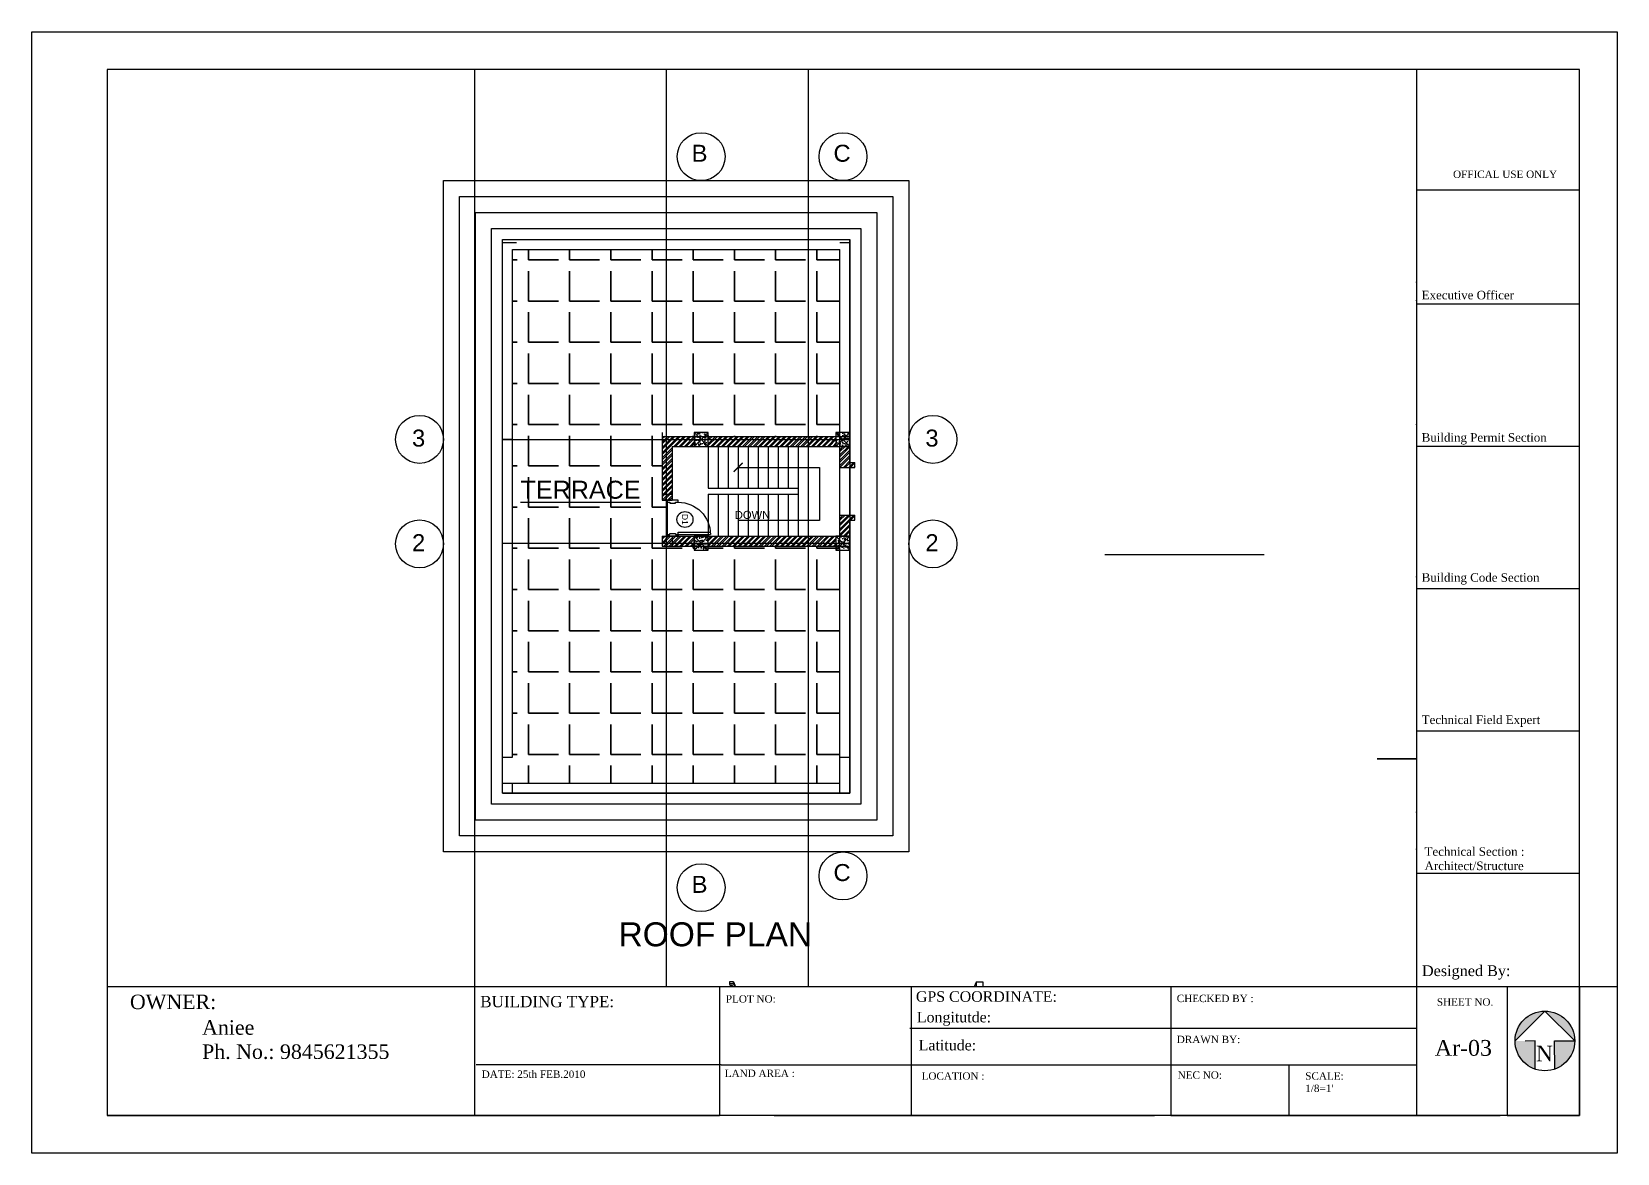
# Paper-space layout '04' of a CAD drawing. Header units: inches. Extents: x 0.1 to 16.5, y 0 to 11.7.
# The model-space entities are those that its viewports show. They can reach past a viewport. Long polylines and large blocks are cut down to what shows.
import ezdxf

# ---------------------------------------------------------------- set-up
doc = ezdxf.new("R2010")
doc.units = ezdxf.units.IN
doc.header["$MEASUREMENT"] = 0
doc.linetypes.add('HIDDEN', pattern=[0.375, 0.25, -0.125])
for name, color, linetype in [('BORDER', 202, 'Continuous'), ('centerline', 92, 'HIDDEN'), ('column', 210, 'Continuous'), ('DIMENSION', 132, 'Continuous'), ('door and window', 145, 'Continuous'), ('for section', 12, 'Continuous'), ('SectionCutEdges', 7, 'Continuous'), ('walls', 50, 'Continuous')]:
    doc.layers.add(name, color=color, linetype=linetype)
for name, color, linetype, lineweight in [('HATCH', 30, 'Continuous', 30), ('SHEET', 7, 'Continuous', 5), ('text', 222, 'Continuous', 9)]:
    doc.layers.add(name, color=color, linetype=linetype, lineweight=lineweight)
doc.styles.get("Standard").update_dxf_attribs({"font": 'arial.ttf'})
doc.dimstyles.new('SITEE', dxfattribs={"dimtxt": 4, "dimasz": 4, "dimexe": 0.18, "dimexo": 0.0625, "dimgap": 0.09, "dimtad": 1, "dimdec": 0, "dimzin": 0, "dimdsep": 46, "dimlunit": 4, "dimtxsty": 'Standard', "dimblk": 'ARCHTICK', "dimcen": 0.09, "dimse1": 1, "dimse2": 1, "dimclrd": 256, "dimclre": 256, "dimclrt": 256, "dimadec": 0, "dimazin": 0, "dimtfac": 1, "dimtdec": 0, "dimtofl": 0, "dimtmove": 0, "dimatfit": 3, "dimldrblk": 'ARCHTICK', "dimfxl": 1, "dimtolj": 1, "dimtzin": 0, "dimlwd": -1, "dimlwe": -1, "dimarcsym": 0})

# ---------------------------------------------------------------- blocks, each defined once
blk = doc.blocks.new('column')
at = {"true_color": 0xd19cc7}
h = blk.add_hatch(dxfattribs=at)
h.set_pattern_fill('AR-CONC', color=9)
h.set_pattern_definition([(50, (0, 0), (7.172602, -0.627521), [0.75, -8.25]), (355, (0, 0), (-1.387513, 7.52192), [0.6, -6.6]), (100.45144, (0.598, -0.052), (5.78509, 6.8944), [0.6374, -7.01142]), (46.1842, (0, 2), (10.672413, -1.65519), [1.125, -12.375]), (96.6356, (0.889, 1.862), (9.34662, 9.74119), [0.9561, -10.51714]), (351.1842, (0, 2), (9.34662, 9.74119), [0.9, -9.9]), (21, (1, 1.5), (5.96907, -4.02619), [0.75, -8.25]), (326, (1, 1.5), (2.433153, 7.2515), [0.6, -6.6]), (71.45144, (1.4974, 1.1645), (8.402224, 3.22531), [0.6374, -7.01142]), (37.5, (0, 0), (0.1215986, 3.3289385), [0, -6.52, 0, -6.7, 0, -6.625]), (7.5, (0, 0), (2.630695, 3.944117), [0, -3.82, 0, -6.37, 0, -2.525]), (327.5, (-2.23, 0), (5.3382244, -0.2255487), [0, -2.5, 0, -7.8, 0, -10.35]), (317.5, (-3.23, 0), (5.831862, 1.00105), [0, -3.25, 0, -5.18, 0, -7.35])])
h.paths.add_polyline_path([(1221.4, 510.5), (1207.4, 510.5), (1214.4, 503.5)])
h.paths.add_polyline_path([(1214.4, 503.5), (1207.4, 510.5), (1207.4, 496.5)])
h.paths.add_polyline_path([(1214.4, 503.5), (1207.4, 496.5), (1221.4, 496.5)])
h.paths.add_polyline_path([(1221.4, 510.5), (1214.4, 503.5), (1221.4, 496.5)])
at = {"layer": 'column'}
for p, q in [((1207.4, 510.5), (1221.4, 496.5)), ((1221.4, 510.5), (1207.4, 496.5))]:
    blk.add_line(p, q, dxfattribs=at)
blk.add_lwpolyline([(1207.4, 496.5), (1221.4, 496.5), (1221.4, 510.5), (1207.4, 510.5)], close=True, dxfattribs=at)
blk = doc.blocks.new('A$C77243991')
blk.add_line((75, 200), (75, 779))
blk.add_lwpolyline([(35, 200), (35, 780, -0.449922)], format="xyb")
for points in [[(0, 200), (0, 0), (35, 0), (35, 50), (50, 50), (50, 150), (35, 150), (35, 200)], [(650, 200), (650, 0), (615, 0), (615, 50), (600, 50), (600, 150), (615, 150), (615, 200)]]:
    blk.add_lwpolyline(points, close=True)
blk.add_lwpolyline([(35, 200), (75, 200)])
blk.add_arc((35, 200), 580, 0, 90)
blk = doc.blocks.new('_ArchTick')
at = {"color": 0, "linetype": 'ByBlock', "const_width": 0.15}
blk.add_lwpolyline([(-0.5, -0.5), (0.5, 0.5)], dxfattribs=at)

msp = doc.modelspace()

# ---------------------------------------------------------------- hatches: boundary and pattern name
at = {"layer": 'HATCH', "ltscale": 30, "true_color": 0xd19cc7}
h = msp.add_hatch(dxfattribs=at)
h.set_pattern_fill('ANGLE', color=9, scale=150)
h.set_pattern_definition([(0, (0, 0), (0, 41.25), [30, -11.25]), (90, (0, 0), (-41.25, 3e-15), [30, -11.25])])
h.paths.add_polyline_path([(2441.7, 369.3), (2434.7, 369.3), (2434.7, 373.3), (2402.7, 373.3), (2402.7, 376.3), (2252.7, 376.3), (2252.7, 162.3), (2249.7, 162.3), (2249.7, 136.3), (2441.7, 136.3)])
h.paths.add_polyline_path([(2580.7, 369.3), (2576.7, 369.3), (2576.7, 373.3), (2448.7, 373.3), (2448.7, 369.3), (2441.7, 369.3), (2441.7, 136.3), (2580.7, 136.3)])
h.paths.add_polyline_path([(2402.7, 480.3), (2252.7, 480.3), (2252.7, 376.3), (2402.7, 376.3), (2402.7, 383.3), (2407.7, 383.3), (2407.7, 385.3), (2407.7, 419.3), (2402.7, 419.3)])
h.paths.add_polyline_path([(2441.7, 670.3), (2252.7, 670.3), (2252.7, 480.3), (2402.7, 480.3), (2402.7, 483.3), (2434.7, 483.3), (2434.7, 487.3), (2441.7, 487.3)])
h.paths.add_polyline_path([(2580.7, 670.3), (2441.7, 670.3), (2441.7, 487.3), (2448.7, 487.3), (2448.7, 483.3), (2576.7, 483.3), (2576.7, 487.3), (2580.7, 487.3)])
h.paths.add_polyline_path([(2255.9, 410.8), (2385, 410.8), (2385, 447.9), (2255.9, 447.9)], flags=24)
h = msp.add_hatch(dxfattribs=at)
h.set_pattern_fill('ANSI32', color=9, scale=10)
h.paths.add_polyline_path([(2590.7, 473.3), (2583.7, 473.3), (2583.7, 452.3), (2595.7, 452.3), (2595.7, 457.3), (2590.7, 457.3)])
h.paths.add_polyline_path([(2583.7, 473.3), (2580.7, 473.3), (2580.7, 452.3), (2583.7, 452.3)])
h.paths.add_polyline_path([(2590.7, 399.3), (2595.7, 399.3), (2595.7, 404.3), (2583.7, 404.3), (2583.7, 383.3), (2590.7, 383.3)])
h.paths.add_polyline_path([(2583.7, 404.3), (2580.7, 404.3), (2580.7, 383.3), (2583.7, 383.3)])
h.paths.add_polyline_path([(2576.7, 383.3), (2448.7, 383.3), (2448.7, 376.3), (2576.7, 376.3)])
h.paths.add_polyline_path([(2576.7, 376.3), (2448.7, 376.3), (2448.7, 373.3), (2576.7, 373.3)])
h.paths.add_polyline_path([(2434.7, 383.3), (2412.7, 383.3), (2412.7, 376.3), (2434.7, 376.3)])
h.paths.add_polyline_path([(2434.7, 376.3), (2412.7, 376.3), (2412.7, 373.3), (2434.7, 373.3)])
h.paths.add_polyline_path([(2412.7, 383.3), (2407.7, 383.3), (2402.7, 383.3), (2402.7, 376.3), (2412.7, 376.3)])
h.paths.add_polyline_path([(2412.7, 376.3), (2402.7, 376.3), (2402.7, 373.3), (2412.7, 373.3)])
h.paths.add_polyline_path([(2576.7, 480.3), (2448.7, 480.3), (2448.7, 473.3), (2576.7, 473.3)])
h.paths.add_polyline_path([(2576.7, 483.3), (2448.7, 483.3), (2448.7, 480.3), (2576.7, 480.3)])
h.paths.add_polyline_path([(2434.7, 480.3), (2402.7, 480.3), (2402.7, 425.3), (2412.7, 425.3), (2412.7, 473.3), (2434.7, 473.3)])
h.paths.add_polyline_path([(2434.7, 483.3), (2402.7, 483.3), (2402.7, 480.3), (2434.7, 480.3)])
h.paths.add_polyline_path([(2412.7, 425.3), (2402.7, 425.3), (2402.7, 419.3), (2412.7, 419.3)])

# ---------------------------------------------------------------- linework, layer by layer
for p, q in [((2474.1, -62.7), (2482.9, -84.2)), ((2717.1, -62.9), (2708.1, -83.9)), ((2470, -64.7), (2471.8, -69)), ((2471.8, -66.4), (2471.8, -66.5)), ((2471.8, -66.4), (2471.8, -66.4)), ((2471.9, -66.4), (2471.8, -66.4)), ((2471.8, -66.5), (2471.9, -66.6)), ((2471.8, -66.5), (2471.8, -66.5)), ((2471.8, -118.5), (2471.8, -66.5)), ((2471.8, -69.1), (2471.9, -69.4)), ((2472.1, -66.3), (2471.9, -66.4)), ((2471.9, -66.6), (2471.9, -66.6)), ((2472.2, -66.3), (2472.1, -66.3)), ((2472.1, -66.6), (2472.2, -66.6)), ((2472.1, -69.7), (2472.2, -70.1)), ((2472.4, -66.3), (2472.2, -66.3)), ((2472.2, -66.6), (2472.2, -66.6)), ((2472.6, -66.3), (2472.4, -66.3)), ((2472.8, -66.3), (2472.6, -66.3)), ((2472.9, -66.4), (2472.8, -66.3)), ((2473, -66.4), (2472.9, -66.4)), ((2472.9, -66.6), (2473, -66.6)), ((2473, -68.2), (2472.9, -68.2)), ((2472.9, -68.5), (2473, -68.5)), ((2472.9, -71.7), (2473.1, -72.2)), ((2473.1, -66.4), (2473, -66.4)), ((2473, -66.6), (2473.1, -66.6)), ((2473.1, -68.2), (2473, -68.2)), ((2473, -68.5), (2473.1, -68.5)), ((2473.2, -66.5), (2473.1, -66.4)), ((2473.1, -66.6), (2473.1, -66.5)), ((2473.2, -118.5), (2473.2, -66.5)), ((2473.2, -68.2), (2473.2, -68.2)), ((2473.4, -68.2), (2473.2, -68.2)), ((2473.2, -68.5), (2473.2, -68.5)), ((2473.2, -72.3), (2473.2, -72.3)), ((2473.5, -68.2), (2473.4, -68.2)), ((2473.4, -68.5), (2473.5, -68.5)), ((2473.4, -70.1), (2473.4, -70.2)), ((2473.5, -70.1), (2473.4, -70.1)), ((2473.4, -70.2), (2473.4, -70.3)), ((2473.4, -70.3), (2473.5, -70.3)), ((2473.4, -72.8), (2473.5, -73.2)), ((2473.7, -68.3), (2473.5, -68.2)), ((2473.5, -68.5), (2473.5, -68.5)), ((2473.5, -70.1), (2473.5, -70.1)), ((2473.5, -70.3), (2473.5, -70.3)), ((2473.8, -68.3), (2473.7, -68.3)), ((2473.9, -68.3), (2473.8, -68.3)), ((2473.8, -68.5), (2473.9, -68.4)), ((2474, -70.1), (2473.8, -70.1)), ((2473.8, -70.4), (2473.9, -70.4)), ((2473.8, -73.8), (2474, -74.2)), ((2473.9, -68.4), (2473.9, -68.3)), ((2473.9, -68.4), (2473.9, -68.4)), ((2473.9, -68.4), (2473.9, -68.4)), ((2473.9, -118.5), (2473.9, -68.4)), ((2473.9, -70.4), (2474, -70.4)), ((2474.1, -70.1), (2474, -70.1)), ((2474.1, -64.7), (2482.9, -86.1)), ((2474.3, -70.1), (2474.1, -70.1)), ((2474.5, -70.1), (2474.3, -70.1)), ((2474.3, -70.4), (2474.4, -70.4)), ((2474.4, -71.9), (2474.3, -71.9)), ((2474.3, -72.2), (2474.4, -72.2)), ((2474.4, -70.4), (2474.5, -70.3)), ((2474.5, -71.9), (2474.4, -71.9)), ((2474.4, -72.2), (2474.5, -72.2)), ((2474.6, -70.1), (2474.5, -70.1)), ((2474.7, -70.2), (2474.6, -70.1)), ((2474.6, -70.3), (2474.7, -70.3)), ((2474.6, -70.3), (2474.6, -70.3)), ((2474.7, -71.9), (2474.6, -71.9)), ((2474.6, -72.2), (2474.7, -72.2)), ((2474.7, -70.2), (2474.7, -70.2)), ((2474.7, -119.6), (2474.7, -70.2)), ((2474.7, -71.9), (2474.7, -71.9)), ((2474.9, -71.9), (2474.7, -71.9)), ((2474.7, -72.2), (2474.8, -72.2)), ((2474.8, -72.2), (2474.9, -72.2)), ((2475.1, -71.9), (2474.9, -71.9)), ((2474.9, -73.8), (2474.9, -73.9)), ((2474.9, -73.8), (2474.9, -73.8)), ((2474.9, -73.9), (2474.9, -73.9)), ((2474.9, -119.9), (2474.9, -73.9)), ((2475.2, -71.9), (2475.1, -71.9)), ((2475.3, -72), (2475.2, -71.9)), ((2475.2, -72.2), (2475.3, -72.2)), ((2475.3, -73.7), (2475.2, -73.7)), ((2475.2, -74), (2475.3, -74)), ((2475.4, -72), (2475.3, -72)), ((2475.3, -72.2), (2475.3, -72.2)), ((2475.3, -73.7), (2475.3, -73.7)), ((2475.3, -74), (2475.3, -74)), ((2475.5, -72.1), (2475.4, -72)), ((2475.4, -72.1), (2475.5, -72.1)), ((2475.5, -73.7), (2475.4, -73.7)), ((2475.4, -74), (2475.4, -74)), ((2475.4, -74), (2475.5, -74)), ((2475.5, -72.1), (2475.5, -72.1)), ((2475.5, -120.6), (2475.5, -72.1)), ((2475.7, -73.7), (2475.5, -73.7)), ((2475.8, -73.7), (2475.7, -73.7)), ((2475.7, -74), (2475.8, -74)), ((2476, -73.8), (2475.8, -73.7)), ((2475.8, -74), (2475.8, -74)), ((2476.1, -73.8), (2476, -73.8)), ((2476.2, -73.8), (2476.1, -73.8)), ((2476.1, -74), (2476.2, -73.9)), ((2476.2, -73.9), (2476.2, -73.8)), ((2476.2, -73.9), (2476.2, -73.9)), ((2476.2, -73.9), (2476.2, -73.9)), ((2476.2, -120.6), (2476.2, -73.9))]:
    msp.add_line(p, q)
at = {"layer": 'centerline', "ltscale": 30}
for p, q in [((2406.8, 1007.6), (2406.8, -645.2)), ((2548.8, 1007.6), (2548.8, -645.2)), ((2214.8, 959.6), (2214.8, -460.6)), ((2242.7, 677.3), (2256.7, 677.3)), ((2580.7, 677.3), (2590.7, 677.3)), ((2242.7, 480.3), (2590.7, 480.3)), ((2402.7, 487.3), (2402.7, 473.3)), ((2434.7, 487.3), (2434.7, 473.3)), ((2242.7, 376.3), (2590.7, 376.3))]:
    msp.add_line(p, q, dxfattribs=at)
at = {"layer": 'DEFPOINTS', "ltscale": 30}
for points in [[(2183.7, 739.3), (2649.7, 739.3), (2649.7, 67.3), (2183.7, 67.3)], [(2199.7, 723.3), (2633.7, 723.3), (2633.7, 83.3), (2199.7, 83.3)], [(2215.7, 707.3), (2617.7, 707.3), (2617.7, 99.3), (2215.7, 99.3)], [(2231.7, 691.3), (2601.7, 691.3), (2601.7, 115.3), (2231.7, 115.3)], [(2242.7, 680.3), (2590.7, 680.3), (2590.7, 126.3), (2242.7, 126.3)]]:
    msp.add_lwpolyline(points, close=True, dxfattribs=at)
at = {"layer": 'DIMENSION', "ltscale": 25}
for centre, radius in [((2441.7, 763.3), 24), ((2583.7, 763.3), 24), ((2159.7, 480.3), 24), ((2673.7, 480.3), 24), ((2159.7, 375.7), 24), ((2425.5, 400.1), 8), ((2673.7, 375.7), 24), ((2583.7, 43.3), 24), ((2441.7, 31.6), 24)]:
    msp.add_circle(centre, radius, dxfattribs=at)
at = {"layer": 'door and window', "ltscale": 30}
msp.add_line((2407.7, 419.3), (2407.7, 383.3), dxfattribs=at)
at = {"layer": 'for section', "ltscale": 30}
msp.add_line((2846, 365), (3005.5, 365), dxfattribs=at)
at = {"layer": 'HATCH', "ltscale": 30}
msp.add_line((3225.1, 160.7), (3118.7, 160.7), dxfattribs=at)
at = {"layer": 'SectionCutEdges'}
for p, q in [((2470, -62.7), (2470, -64.7)), ((2474.1, -62.7), (2470, -62.7)), ((2474.1, -64.7), (2474.1, -62.7)), ((2724, -62.9), (2717.1, -62.9)), ((2717.1, -62.9), (2717.1, -120.6)), ((2724, -120.6), (2724, -62.9)), ((2474.1, -64.7), (2470, -64.7))]:
    msp.add_line(p, q, dxfattribs=at)
at = {"layer": 'walls', "ltscale": 30}
for p, q in [((2242.7, 162.3), (2242.7, 680.3)), ((2242.7, 680.3), (2590.7, 680.3)), ((2252.7, 162.3), (2252.7, 670.3)), ((2252.7, 670.3), (2580.7, 670.3)), ((2402.7, 680.3), (2590.7, 680.3)), ((2580.7, 126.3), (2580.7, 670.3)), ((2590.7, 457.3), (2590.7, 680.3)), ((2252.7, 480.3), (2242.7, 480.3)), ((2402.7, 483.3), (2590.7, 483.3)), ((2402.7, 483.3), (2402.7, 419.3)), ((2412.7, 473.3), (2590.7, 473.3)), ((2412.7, 473.3), (2412.7, 419.3)), ((2448.7, 473.3), (2448.7, 431.3)), ((2458.7, 473.3), (2458.7, 431.3)), ((2468.7, 473.3), (2468.7, 431.3)), ((2478.7, 473.3), (2478.7, 431.3)), ((2488.7, 473.3), (2488.7, 431.3)), ((2498.7, 473.3), (2498.7, 431.3)), ((2508.7, 473.3), (2508.7, 431.3)), ((2518.7, 473.3), (2518.7, 431.3)), ((2528.7, 473.3), (2528.7, 431.3)), ((2538.7, 473.3), (2538.7, 431.3)), ((2538.7, 473.3), (2538.7, 383.3)), ((2580.7, 452.3), (2595.7, 452.3)), ((2590.7, 457.3), (2595.7, 457.3)), ((2590.7, 404.3), (2590.7, 452.3)), ((2595.7, 452.3), (2595.7, 457.3)), ((2448.7, 431.3), (2538.7, 431.3)), ((2402.7, 425.3), (2412.7, 425.3)), ((2402.7, 419.3), (2412.7, 419.3)), ((2448.7, 425.3), (2538.7, 425.3)), ((2448.7, 425.3), (2448.7, 383.3)), ((2458.7, 425.3), (2458.7, 383.3)), ((2468.7, 425.3), (2468.7, 383.3)), ((2478.7, 425.3), (2478.7, 383.3)), ((2488.7, 425.3), (2488.7, 383.3)), ((2498.7, 425.3), (2498.7, 383.3)), ((2508.7, 425.3), (2508.7, 383.3)), ((2518.7, 425.3), (2518.7, 383.3)), ((2528.7, 425.3), (2528.7, 383.3)), ((2538.7, 425.3), (2538.7, 383.3)), ((2580.7, 404.3), (2595.7, 404.3)), ((2590.7, 126.3), (2590.7, 399.3)), ((2590.7, 399.3), (2595.7, 399.3)), ((2595.7, 399.3), (2595.7, 404.3)), ((2402.7, 383.3), (2590.7, 383.3)), ((2402.7, 383.3), (2402.7, 373.3)), ((2412.7, 383.3), (2412.7, 373.3)), ((2402.7, 373.3), (2590.7, 373.3)), ((2242.7, 162.3), (2252.7, 162.3)), ((2580.7, 162.3), (2590.7, 162.3)), ((2242.7, 126.3), (2242.7, 136.3)), ((2242.7, 136.3), (2580.7, 136.3)), ((2252.7, 126.3), (2252.7, 136.3)), ((2242.7, 126.3), (2590.7, 126.3))]:
    msp.add_line(p, q, dxfattribs=at)

# ---------------------------------------------------------------- block references
at = {"layer": 'centerline'}
for p in [(1227.3, -23.2), (1369.3, -23.2), (1227.3, -127.2), (1369.3, -127.2)]:
    msp.add_blockref('column', p, dxfattribs=at)
at = {"layer": 'door and window', "xscale": -0.05538461538455342, "yscale": 0.05538461538455343, "zscale": 0.05538461538455342, "rotation": 270}
msp.add_blockref('A$C77243991', (2407.7, 383.3), dxfattribs=at)

# ---------------------------------------------------------------- texts
at = {"layer": 'DIMENSION', "ltscale": 25, "char_height": 17, "attachment_point": 1}
for s, width, insert in [('B', 43.272, (2432.2, 775.2)), ('C', 43.272, (2574.2, 775.2)), ('3', 62.571, (2152.2, 490.1)), ('3', 62.571, (2666.2, 490.1)), ('2', 62.571, (2152.2, 385.4)), ('2', 62.571, (2666.2, 385.4)), ('C', 43.272, (2574.2, 55.2)), ('B', 43.272, (2432.2, 43.4))]:
    msp.add_mtext_dynamic_manual_height_columns(s, width=width, gutter_width=1, heights=[0], dxfattribs=dict(at, insert=insert))
at = {"layer": 'DIMENSION', "ltscale": 25, "insert": (2428.4, 405.6), "char_height": 6, "attachment_point": 1, "rotation": 270}
msp.add_mtext_dynamic_manual_height_columns('D1', width=7.45, gutter_width=1, heights=[0], dxfattribs=at)
at = {"layer": 'door and window', "ltscale": 30, "attachment_point": 1}
for s, width, insert, char_height in [('{\\LTERRACE}', 48.482, (2260.9, 438.9), 18), ('DOWN', 23.299, (2475.4, 408.7), 8), ('ROOF PLAN ', 454.713, (2359, -3.1), 24)]:
    msp.add_mtext_dynamic_manual_height_columns(s, width=width, gutter_width=1, heights=[0], dxfattribs=dict(at, insert=insert, char_height=char_height))

# ---------------------------------------------------------------- leaders
at = {"layer": 'door and window', "ltscale": 30}
msp.add_leader([(2478.7, 452.3), (2560.3, 452.3), (2560.3, 399), (2478.7, 399)], dimstyle='SITEE', override={"dimtxt": 8, "dimasz": 9, "dimgap": 0.09, "dimtad": 0}, dxfattribs=at)

psp = doc.layouts.new('04')

# ---------------------------------------------------------------- hatches: boundary and pattern name
at = {"layer": 'BORDER'}
h = psp.add_hatch(color=256, dxfattribs=at)
h.paths.add_polyline_path([(16.093, 1.17, 0.414214), (15.782, 1.478)])
h.paths.add_polyline_path([(15.474, 1.168, 0.000932), (15.474, 1.167), (15.782, 1.478, 0.413122)])
h.paths.add_polyline_path([(15.681, 1.168), (15.474, 1.167, 0.319256), (15.683, 0.876)])
h.paths.add_polyline_path([(16.093, 1.168, 0.000932), (16.093, 1.17), (15.884, 1.169), (15.885, 0.876, 0.318847)])

# ---------------------------------------------------------------- linework, layer by layer
psp.add_line((16.143, 10.007), (14.449, 10.007))
psp.add_lwpolyline([(0.059, 0.001), (0.059, 11.653), (16.536, 11.653), (16.536, 0.001)], close=True)
for p, q in [((14.449, 11.26), (14.449, 1.53)), ((16.143, 10.007), (14.449, 10.007)), ((16.143, 8.822), (14.449, 8.822)), ((16.143, 7.343), (14.449, 7.343)), ((16.143, 5.864), (14.449, 5.864)), ((16.143, 4.385), (14.449, 4.385)), ((16.143, 2.906), (14.449, 2.906)), ((16.536, 1.731), (0.843, 1.731)), ((4.942, 1.731), (0.843, 1.731)), ((0.843, 1.731), (0.843, 0.393)), ((4.661, 1.731), (4.661, 0.393)), ((4.661, 1.731), (4.661, 0.393)), ((7.207, 1.731), (4.661, 1.731)), ((4.661, 1.731), (4.661, 0.393)), ((7.207, 1.731), (4.661, 1.731)), ((4.661, 1.731), (4.661, 0.393)), ((4.661, 1.731), (4.661, 0.393)), ((4.661, 1.731), (4.661, 0.393)), ((9.485, 1.731), (7.207, 1.731)), ((7.207, 1.731), (7.207, 0.393)), ((7.207, 1.731), (7.207, 0.393)), ((7.207, 1.731), (7.207, 0.393)), ((7.207, 1.731), (7.207, 0.393)), ((7.207, 1.731), (7.207, 0.393)), ((7.207, 1.731), (7.207, 0.393)), ((7.207, 1.731), (7.207, 0.393)), ((7.207, 1.731), (7.207, 0.393)), ((7.207, 1.731), (7.207, 0.393)), ((7.207, 1.731), (7.207, 0.393)), ((7.207, 1.731), (7.207, 0.393)), ((7.207, 1.731), (7.207, 0.393)), ((7.207, 1.731), (7.207, 0.393)), ((7.207, 1.731), (7.207, 0.393)), ((7.207, 1.731), (7.207, 0.393)), ((7.207, 1.731), (7.207, 0.393)), ((7.207, 1.731), (7.207, 0.393)), ((7.207, 1.731), (7.207, 0.393)), ((7.207, 1.731), (7.207, 0.393)), ((7.207, 1.731), (7.207, 0.393)), ((7.207, 1.731), (7.207, 0.393)), ((9.198, 1.731), (9.198, 0.393)), ((9.198, 1.731), (9.198, 0.393)), ((9.198, 1.731), (9.198, 0.393)), ((9.198, 1.731), (9.198, 0.393)), ((9.198, 1.731), (9.198, 0.393)), ((9.198, 1.731), (9.198, 0.393)), ((9.198, 1.731), (9.198, 0.393)), ((9.198, 1.731), (9.198, 0.393)), ((9.198, 1.731), (9.198, 0.393)), ((9.198, 1.731), (9.198, 0.393)), ((9.198, 1.731), (9.198, 0.393)), ((9.198, 1.731), (9.198, 0.393)), ((9.198, 1.731), (9.198, 0.393)), ((9.198, 1.731), (9.198, 0.393)), ((9.198, 1.731), (9.198, 0.393)), ((9.198, 1.731), (9.198, 0.393)), ((9.198, 1.731), (9.198, 0.393)), ((9.198, 1.731), (9.198, 0.393)), ((9.198, 1.731), (9.198, 0.393)), ((9.198, 1.731), (9.198, 0.393)), ((9.198, 1.731), (9.198, 0.393)), ((9.198, 1.731), (9.198, 0.393)), ((9.198, 1.731), (9.198, 0.393)), ((9.198, 1.731), (9.198, 0.393)), ((9.198, 1.731), (9.198, 0.393)), ((9.198, 1.731), (9.198, 0.393)), ((9.198, 1.731), (9.198, 0.393)), ((9.198, 1.731), (9.198, 0.393)), ((9.198, 1.731), (9.198, 0.393)), ((9.198, 1.731), (9.198, 0.393)), ((9.198, 1.731), (9.198, 0.393)), ((9.198, 1.731), (9.198, 0.393)), ((9.198, 1.731), (9.198, 0.393)), ((9.198, 1.731), (9.198, 0.393)), ((9.198, 1.731), (9.198, 0.393)), ((9.198, 1.731), (9.198, 0.393)), ((9.198, 1.731), (9.198, 0.393)), ((9.198, 1.731), (9.198, 0.393)), ((9.198, 1.731), (9.198, 0.393)), ((9.198, 1.731), (9.198, 0.393)), ((9.198, 1.731), (9.198, 0.393)), ((9.198, 1.731), (9.198, 0.393)), ((9.198, 1.731), (9.198, 0.393)), ((9.198, 1.731), (9.198, 0.393)), ((9.198, 1.731), (9.198, 0.393)), ((12.013, 1.731), (9.485, 1.731)), ((11.896, 1.731), (11.896, 0.393)), ((14.449, 1.731), (11.896, 1.731)), ((11.896, 1.731), (11.896, 0.393)), ((11.896, 1.731), (11.896, 0.393)), ((11.896, 1.731), (11.896, 0.393)), ((11.896, 1.731), (11.896, 0.393)), ((11.896, 1.731), (11.896, 0.393)), ((11.896, 1.731), (11.896, 0.393)), ((11.896, 1.731), (11.896, 0.393)), ((11.896, 1.731), (11.896, 0.393)), ((11.896, 1.731), (11.896, 0.393)), ((11.896, 1.731), (11.896, 0.393)), ((11.896, 1.731), (11.896, 0.393)), ((11.896, 1.731), (11.896, 0.393)), ((11.896, 1.731), (11.896, 0.393)), ((11.896, 1.731), (11.896, 0.393)), ((11.896, 1.731), (11.896, 0.393)), ((11.896, 1.731), (11.896, 0.393)), ((11.896, 1.731), (11.896, 0.393)), ((11.896, 1.731), (11.896, 0.393)), ((11.896, 1.731), (11.896, 0.393)), ((11.896, 1.731), (11.896, 0.393)), ((11.896, 1.731), (11.896, 0.393)), ((11.896, 1.731), (11.896, 0.393)), ((11.896, 1.731), (11.896, 0.393)), ((11.896, 1.731), (11.896, 0.393)), ((11.896, 1.731), (11.896, 0.393)), ((11.896, 1.731), (11.896, 0.393)), ((11.896, 1.731), (11.896, 0.393)), ((11.896, 1.731), (11.896, 0.393)), ((11.896, 1.731), (11.896, 0.393)), ((11.896, 1.731), (11.896, 0.393)), ((11.896, 1.731), (11.896, 0.393)), ((11.896, 1.731), (11.896, 0.393)), ((11.896, 1.731), (11.896, 0.393)), ((11.896, 1.731), (11.896, 0.393)), ((11.896, 1.731), (11.896, 0.393)), ((11.896, 1.731), (11.896, 0.393)), ((11.896, 1.731), (11.896, 0.393)), ((11.896, 1.731), (11.896, 0.393)), ((11.896, 1.731), (11.896, 0.393)), ((11.896, 1.731), (11.896, 0.393)), ((11.896, 1.731), (11.896, 0.393)), ((11.896, 1.731), (11.896, 0.393)), ((11.896, 1.731), (11.896, 0.393)), ((11.896, 1.731), (11.896, 0.393)), ((11.896, 1.731), (11.896, 0.393)), ((11.896, 1.731), (11.896, 0.393)), ((11.896, 1.731), (11.896, 0.393)), ((11.896, 1.731), (11.896, 0.393)), ((11.896, 1.731), (11.896, 0.393)), ((16.143, 1.731), (14.449, 1.731)), ((14.449, 1.731), (14.449, 0.393)), ((14.449, 1.731), (14.449, 0.393)), ((14.449, 1.731), (14.449, 0.393)), ((14.449, 1.731), (14.449, 0.393)), ((14.449, 1.731), (14.449, 0.393)), ((14.449, 1.731), (14.449, 0.393)), ((14.449, 1.731), (14.449, 0.393)), ((14.449, 1.731), (14.449, 0.393)), ((14.449, 1.731), (14.449, 0.393)), ((14.449, 1.731), (14.449, 0.393)), ((14.449, 1.731), (14.449, 0.393)), ((14.449, 1.731), (14.449, 0.393)), ((14.449, 1.731), (14.449, 0.393)), ((14.449, 1.731), (14.449, 0.393)), ((14.449, 1.731), (14.449, 0.393)), ((14.449, 1.731), (14.449, 0.393)), ((14.449, 1.731), (14.449, 0.393)), ((14.449, 1.731), (14.449, 0.393)), ((14.449, 1.731), (14.449, 0.393)), ((14.449, 1.731), (14.449, 0.393)), ((14.449, 1.731), (14.449, 0.393)), ((14.449, 1.731), (14.449, 0.393)), ((14.449, 1.731), (14.449, 0.393)), ((14.449, 1.731), (14.449, 0.393)), ((14.449, 1.731), (14.449, 0.393)), ((14.449, 1.731), (14.449, 0.393)), ((14.449, 1.731), (14.449, 0.393)), ((14.449, 1.731), (14.449, 0.393)), ((14.449, 1.731), (14.449, 0.393)), ((14.449, 1.731), (14.449, 0.393)), ((14.449, 1.731), (14.449, 0.393)), ((14.449, 1.731), (14.449, 0.393)), ((14.449, 1.731), (14.449, 0.393)), ((14.449, 1.731), (14.449, 0.393)), ((14.449, 1.731), (14.449, 0.393)), ((14.449, 1.731), (14.449, 0.393)), ((14.449, 1.731), (14.449, 0.393)), ((14.449, 1.731), (14.449, 0.393)), ((14.449, 1.731), (14.449, 0.393)), ((14.449, 1.731), (14.449, 0.393)), ((14.449, 1.731), (14.449, 0.393)), ((14.449, 1.731), (14.449, 0.393)), ((14.449, 1.731), (14.449, 0.393)), ((16.143, 1.731), (15.392, 1.731)), ((15.392, 1.731), (15.392, 0.393)), ((16.143, 1.731), (16.143, 0.393)), ((15.474, 1.168), (15.782, 1.478)), ((15.782, 1.478), (16.093, 1.17)), ((14.449, 1.297), (9.184, 1.297)), ((15.681, 1.168), (15.578, 1.167)), ((15.683, 0.876), (15.681, 1.168)), ((15.884, 1.169), (16.093, 1.17)), ((15.885, 0.876), (15.884, 1.169)), ((7.223, 0.921), (4.678, 0.921)), ((7.223, 0.921), (14.449, 0.921)), ((13.123, 0.924), (13.123, 0.393)), ((4.942, 0.393), (0.843, 0.393)), ((7.207, 0.393), (4.661, 0.393)), ((7.207, 0.393), (4.661, 0.393)), ((9.485, 0.393), (7.207, 0.393)), ((12.013, 0.393), (9.485, 0.393)), ((14.449, 0.393), (11.896, 0.393)), ((16.143, 0.393), (14.449, 0.393)), ((16.143, 0.393), (15.392, 0.393))]:
    psp.add_line(p, q, dxfattribs=at)
for points in [[(16.143, 1.731), (16.143, 11.26), (0.843, 11.26), (0.843, 1.731)], [(0.843, 1.731), (0.843, 0.393), (4.942, 0.393)], [(15.392, 0.393), (16.143, 0.393), (16.143, 1.731)], [(4.661, 0.393), (7.207, 0.393)], [(7.773, 0.393), (9.485, 0.393)], [(9.485, 0.393), (11.727, 0.393)], [(11.896, 0.393), (14.449, 0.393)], [(14.449, 0.393), (15.317, 0.393)]]:
    psp.add_lwpolyline(points, dxfattribs=at)
psp.add_circle((15.783, 1.168), 0.31, dxfattribs=at)
for p in [(14.449, 9.051), (14.449, 8.859), (14.449, 7.572), (14.449, 5.991), (14.449, 3.545), (14.449, 3.159)]:
    psp.add_point(p, dxfattribs=at)
at = {"layer": 'SHEET'}
psp.add_line((0.059, 11.653), (0.059, 0.001), dxfattribs=at)
psp.add_lwpolyline([(0.059, 11.653), (16.536, 11.653), (16.536, 0.001), (0.059, 0.001)], close=True, dxfattribs=at)

# ---------------------------------------------------------------- texts
at = {"layer": 'BORDER', "insert": (15.69, 1.118), "char_height": 0.16215, "width": 5.76233, "attachment_point": 1, "rotation": 0.2136}
psp.add_mtext('{\\fTimes New Roman|b0|i0|c0|p18;N}', dxfattribs=at)
at = {"layer": 'text', "attachment_point": 1}
for s, insert, char_height, width in [('{\\fTimes New Roman|b0|i0|c0|p18;OFFICAL USE ONLY}', (14.829, 10.21), 0.07669, 2.29527), ('{\\fTimes New Roman|b0|i0|c0|p18;Executive Officer}', (14.503, 8.961), 0.08899, 2.66326), ('{\\fTimes New Roman|b0|i0|c0|p18;Building Permit Section}', (14.503, 7.482), 0.08899, 2.66326), ('{\\fTimes New Roman|b0|i0|c0|p18;Building Code Section}', (14.503, 6.027), 0.08899, 2.66326), ('{\\fTimes New Roman|b0|i0|c0|p18;Technical Field Expert}', (14.503, 4.549), 0.08899, 2.66326), ('{\\fTimes New Roman|b0|i0|c0|p18;Technical Section : Architect/Structure}', (14.533, 3.18), 0.08899, 1.93099), ('{\\fTimes New Roman|b0|i0|c0|p18;Designed By:}', (14.506, 1.953), 0.11123, 3.32907), ('{\\fBookman Old Style|b0|i0|c0|p18;OWNER:}', (1.079, 1.649), 0.15064, 4.90278), ('{\\fBookman Old Style|b0|i0|c0|p18;\\H0.7778x;GPS COORDINATE:}', (9.247, 1.684), 0.14078, 4.22343), ('{\\fBookman Old Style|b0|i0|c0|p18;CHECKED BY : }', (11.958, 1.648), 0.07669, 2.30075), ('{\\fBookman Old Style|b0|i0|c0|p18;\\H0.7778x;BUILDING TYPE:}', (4.72, 1.635), 0.15064, 4.90278), ('{\\fBookman Old Style|b0|i0|c0|p18;PLOT NO:}', (7.272, 1.643), 0.07669, 2.30075), ('{\\fTimes New Roman|b0|i0|c0|p18;SHEET NO.}', (14.661, 1.611), 0.07669, 2.29527), ('{\\fBookman Old Style|b0|i0|c0|p18;Aniee\\PPh. No.: 9845621355}', (1.829, 1.383), 0.15064, 4.90278), ('{\\fBookman Old Style|b0|i0|c0|p18;\\H0.7778x;Longitutde:}', (9.257, 1.47), 0.14078, 4.22343), ('{\\fBookman Old Style|b0|i0|c0|p18;\\H0.7778x;Latitude:}', (9.276, 1.179), 0.14078, 4.22343), ('{\\fBookman Old Style|b0|i0|c0|p18;DRAWN BY: }', (11.958, 1.222), 0.07669, 2.30075), ('{\\fBookman Old Style|b0|i0|c0|p18;Ar-03}', (14.64, 1.178), 0.16434, 1.72556), ('{\\fBookman Old Style|b0|i0|c0|p18;DATE: 25th FEB.2010}', (4.735, 0.861), 0.07669, 2.30075), ('{\\fBookman Old Style|b0|i0|c0|p18;LAND AREA :}', (7.261, 0.87), 0.07669, 2.30075), ('{\\fBookman Old Style|b0|i0|c0|p18;LOCATION :}', (9.306, 0.842), 0.07669, 2.30075), ('{\\fBookman Old Style|b0|i0|c0|p18;NEC NO: }', (11.967, 0.852), 0.07669, 2.30075), ("\\A1;{\\fBookman Old Style|b0|i0|c0|p18;SCALE: \\P1/8\\H1x;=1'}", (13.293, 0.842), 0.07669, 2.30075)]:
    psp.add_mtext(s, dxfattribs=dict(at, insert=insert, char_height=char_height, width=width))

# ---------------------------------------------------------------- viewports
at = {"layer": 'DEFPOINTS', "ltscale": 30}
psp.add_viewport(center=(7.646, 6.495), size=(13.605, 9.52977), view_center_point=(2502.456, 391.424), view_height=918.18446, dxfattribs=at)

doc.saveas('drawing.dxf')
